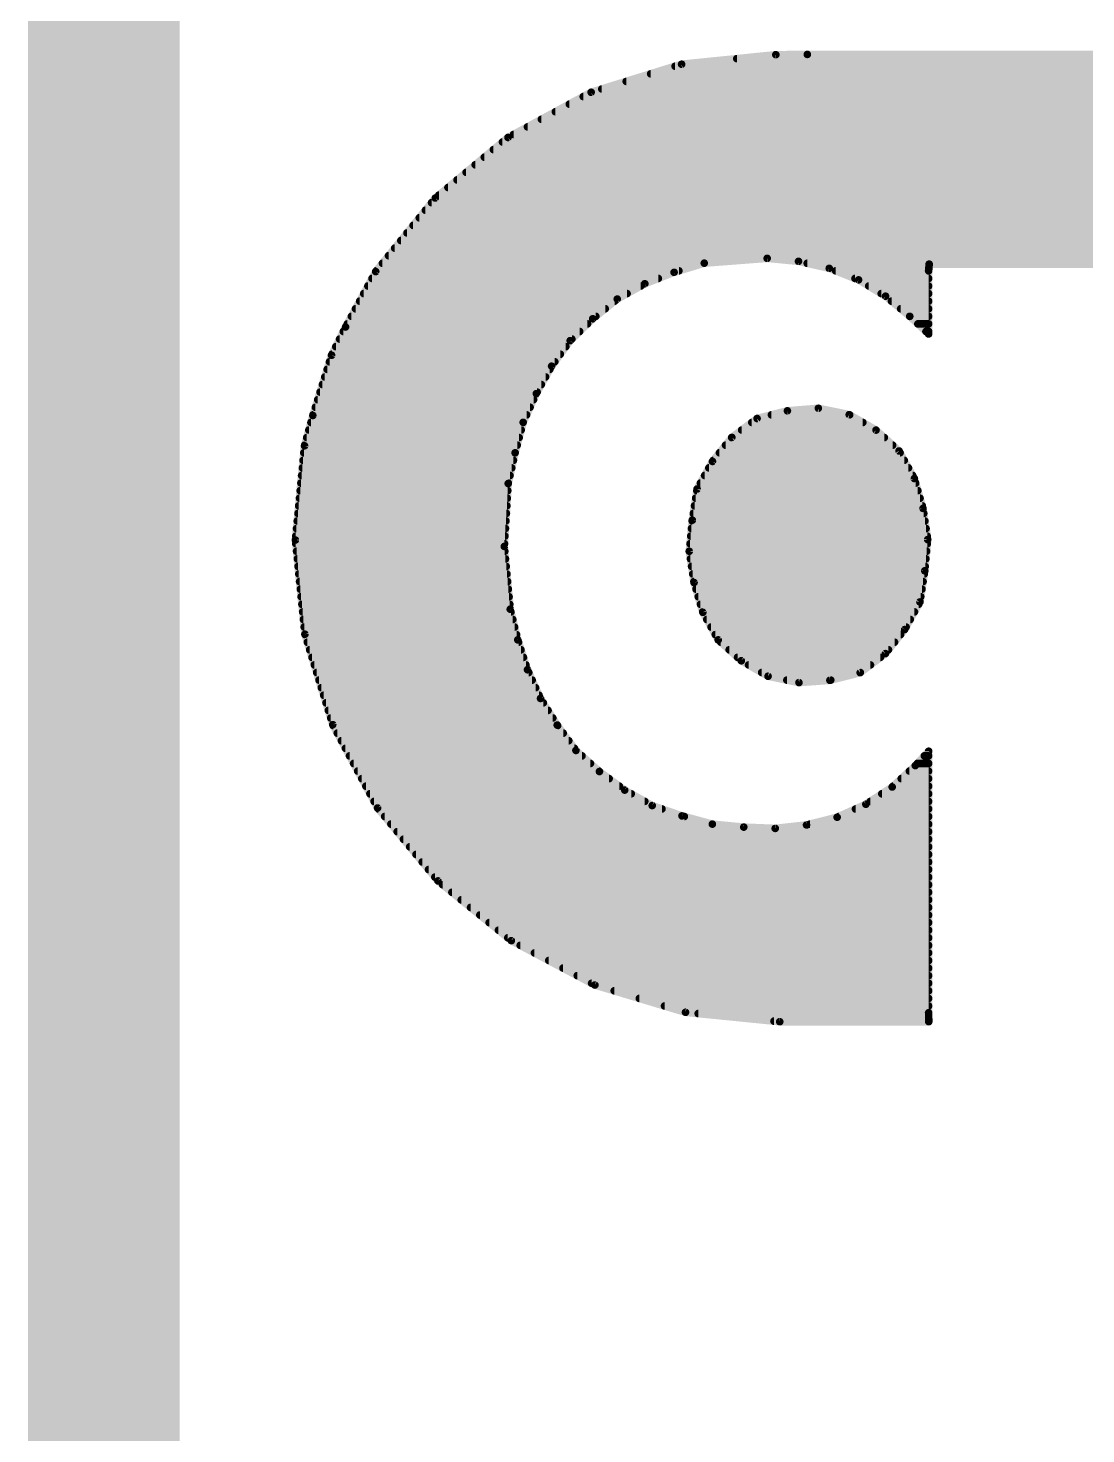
# Model space of a CAD drawing. Extents: x -25.4 to 61.2, y -12 to 25.5.
# Drawn here: x -0.127 to 1.645, y 6.611 to 8.967 of the extents above; entities that cross this region are included whole.
import ezdxf

# ---------------------------------------------------------------- set-up
doc = ezdxf.new("R2010")
doc.units = 0
for name, color, linetype in [('1', 12, 'CONTINUOUS'), ('16', 53, 'CONTINUOUS'), ('20', 53, 'CONTINUOUS'), ('21', 41, 'CONTINUOUS')]:
    doc.layers.add(name, color=color, linetype=linetype)

msp = doc.modelspace()

# ---------------------------------------------------------------- linework, layer by layer
at = {"layer": '1', "const_width": 0.254}
msp.add_lwpolyline([(0, 0), (0, 25.4)], dxfattribs=at)
at = {"layer": '16', "const_width": 0.254}
msp.add_lwpolyline([(0, 0), (0, 25.4)], dxfattribs=at)
at = {"layer": '20', "const_width": 0.2032}
msp.add_lwpolyline([(0, 0), (0, 25.4)], dxfattribs=at)
at = {"layer": '21', "const_width": 0.0127}
for points in [[(1.1784, 8.9225), (1.1256, 8.922)], [(4.51, 8.9225), (1.1784, 8.9225)], [(0.9677, 8.9061), (0.8162, 8.8591)], [(0.9569, 8.9027), (4.6785, 8.9027)], [(1.1256, 8.922), (0.9677, 8.9061)], [(1.0603, 8.9154), (4.5806, 8.9154)], [(0.875, 8.8773), (4.7659, 8.8773)], [(0.9159, 8.89), (4.725, 8.89)], [(0.8162, 8.8591), (0.6769, 8.7833)], [(0.803, 8.8519), (4.8369, 8.8519)], [(0.8341, 8.8646), (4.804, 8.8646)], [(0.7797, 8.8392), (4.8616, 8.8392)], [(0.7329, 8.8138), (4.9084, 8.8138)], [(0.7563, 8.8265), (4.885, 8.8265)], [(0.6769, 8.7833), (0.5551, 8.6818)], [(0.6862, 8.7884), (4.952, 8.7884)], [(0.7096, 8.8011), (4.9318, 8.8011)], [(0.6525, 8.763), (4.9887, 8.763)], [(0.6677, 8.7757), (4.9718, 8.7757)], [(0.622, 8.7376), (5.0195, 8.7376)], [(0.6372, 8.7503), (5.0041, 8.7503)], [(0.5916, 8.7122), (5.0503, 8.7122)], [(0.6068, 8.7249), (5.0349, 8.7249)], [(0.5611, 8.6868), (5.0778, 8.6868)], [(0.5763, 8.6995), (5.0648, 8.6995)], [(0.5551, 8.6818), (0.4553, 8.5586)], [(0.5489, 8.6741), (5.0908, 8.6741)], [(0.5283, 8.6487), (5.1131, 8.6487)], [(0.5386, 8.6614), (5.1026, 8.6614)], [(0.5077, 8.6233), (5.1341, 8.6233)], [(0.518, 8.636), (5.1236, 8.636)], [(0.4871, 8.5979), (5.155, 8.5979)], [(0.4974, 8.6106), (5.1446, 8.6106)], [(0.4666, 8.5725), (1.005, 8.5725)], [(0.4768, 8.5852), (5.1654, 8.5852)], [(0.9551, 8.5574), (1.0057, 8.5727)], [(1.0057, 8.5727), (1.1111, 8.5808)], [(1.1111, 8.5808), (1.1636, 8.5758)], [(1.1636, 8.5758), (1.2151, 8.5641)], [(1.1782, 8.5725), (4.5812, 8.5725)], [(1.3816, 8.5598), (1.3825, 8.5711)], [(1.3825, 8.5711), (1.6876, 8.5711)], [(0.4553, 8.5586), (0.4049, 8.4657)], [(0.4491, 8.5471), (0.9288, 8.5471)], [(0.4563, 8.5598), (0.9632, 8.5598)], [(0.9061, 8.5383), (0.9551, 8.5574)], [(1.2151, 8.5641), (1.2642, 8.5447)], [(1.2259, 8.5598), (1.3816, 8.5598)], [(1.2582, 8.5471), (1.3816, 8.5471)], [(1.3816, 8.454), (1.3816, 8.5598)], [(0.4353, 8.5217), (0.8764, 8.5217)], [(0.4422, 8.5344), (0.8992, 8.5344)], [(0.8599, 8.5125), (0.9061, 8.5383)], [(1.2642, 8.5447), (1.3094, 8.5174)], [(1.2813, 8.5344), (1.3816, 8.5344)], [(1.3022, 8.5217), (1.3816, 8.5217)], [(0.4284, 8.509), (0.8555, 8.509)], [(0.8189, 8.4795), (0.8599, 8.5125)], [(1.3094, 8.5174), (1.35, 8.4836)], [(1.3194, 8.509), (1.3816, 8.509)], [(0.4146, 8.4836), (0.824, 8.4836)], [(0.4215, 8.4963), (0.8398, 8.4963)], [(0.7811, 8.4428), (0.8189, 8.4795)], [(1.3347, 8.4963), (1.3816, 8.4963)], [(1.3499, 8.4836), (1.3816, 8.4836)], [(1.35, 8.4836), (1.3816, 8.454)], [(0.4049, 8.4657), (0.3813, 8.4185)], [(0.4011, 8.4582), (0.797, 8.4582)], [(0.4077, 8.4709), (0.8101, 8.4709)], [(1.3635, 8.4709), (1.3816, 8.4709)], [(1.3771, 8.4582), (1.3816, 8.4582)], [(0.3885, 8.4328), (0.7738, 8.4328)], [(0.3948, 8.4455), (0.7839, 8.4455)], [(0.75, 8.4001), (0.7811, 8.4428)], [(0.3813, 8.4185), (0.35, 8.3175)], [(0.3779, 8.4074), (0.7553, 8.4074)], [(0.3822, 8.4201), (0.7646, 8.4201)], [(0.37, 8.382), (0.7399, 8.382)], [(0.374, 8.3947), (0.747, 8.3947)], [(0.7243, 8.3541), (0.75, 8.4001)], [(0.3661, 8.3693), (0.7328, 8.3693)], [(0.3582, 8.3439), (0.7197, 8.3439)], [(0.3621, 8.3566), (0.7257, 8.3566)], [(0.7024, 8.306), (0.7243, 8.3541)], [(0.35, 8.3175), (0.336, 8.2666)], [(0.3503, 8.3185), (0.7081, 8.3185)], [(0.3543, 8.3312), (0.7139, 8.3312)], [(1.0942, 8.3124), (1.0519, 8.2807)], [(1.145, 8.3253), (1.0942, 8.3124)], [(1.1183, 8.3185), (1.2492, 8.3185)], [(1.1968, 8.3295), (1.145, 8.3253)], [(1.2486, 8.3189), (1.1968, 8.3295)], [(1.2935, 8.293), (1.2486, 8.3189)], [(0.3433, 8.2931), (0.699, 8.2931)], [(0.3468, 8.3058), (0.7023, 8.3058)], [(0.6889, 8.2549), (0.7024, 8.306)], [(1.0684, 8.2931), (1.2933, 8.2931)], [(1.0854, 8.3058), (1.2713, 8.3058)], [(1.332, 8.258), (1.2935, 8.293)], [(0.336, 8.2666), (0.3208, 8.1088)], [(0.3363, 8.2677), (0.6923, 8.2677)], [(0.3398, 8.2804), (0.6956, 8.2804)], [(1.0519, 8.2807), (1.0195, 8.2404)], [(1.0414, 8.2677), (1.3213, 8.2677)], [(1.0516, 8.2804), (1.3074, 8.2804)], [(0.3337, 8.2423), (0.686, 8.2423)], [(0.3349, 8.255), (0.6889, 8.255)], [(0.6773, 8.2034), (0.6889, 8.2549)], [(1.0195, 8.2404), (0.9937, 8.1943)], [(1.021, 8.2423), (1.3407, 8.2423)], [(1.0312, 8.255), (1.3337, 8.255)], [(1.3577, 8.2118), (1.332, 8.258)], [(0.3312, 8.2169), (0.6803, 8.2169)], [(0.3325, 8.2296), (0.6832, 8.2296)], [(1.0063, 8.2169), (1.3549, 8.2169)], [(1.0134, 8.2296), (1.3478, 8.2296)], [(0.33, 8.2042), (0.6774, 8.2042)], [(0.6707, 8.098), (0.6773, 8.2034)], [(0.9937, 8.1943), (0.9857, 8.142)], [(0.9993, 8.2042), (1.3599, 8.2042)], [(1.3721, 8.1617), (1.3577, 8.2118)], [(0.3276, 8.1788), (0.6757, 8.1788)], [(0.3288, 8.1915), (0.6765, 8.1915)], [(0.9913, 8.1788), (1.3672, 8.1788)], [(0.9933, 8.1915), (1.3635, 8.1915)], [(0.3251, 8.1534), (0.6742, 8.1534)], [(0.3263, 8.1661), (0.675, 8.1661)], [(0.9874, 8.1534), (1.3734, 8.1534)], [(0.9894, 8.1661), (1.3709, 8.1661)], [(1.3801, 8.1095), (1.3721, 8.1617)], [(0.3226, 8.128), (0.6726, 8.128)], [(0.3239, 8.1407), (0.6734, 8.1407)], [(0.9857, 8.142), (0.9806, 8.0898)], [(0.9843, 8.128), (1.3773, 8.128)], [(0.9855, 8.1407), (1.3753, 8.1407)], [(0.3208, 8.1088), (0.3367, 7.9509)], [(0.3214, 8.1153), (0.6718, 8.1153)], [(0.3214, 8.1026), (0.671, 8.1026)], [(0.6807, 7.9928), (0.6707, 8.098)], [(0.9819, 8.1026), (1.3794, 8.1026)], [(0.9831, 8.1153), (1.3792, 8.1153)], [(1.3751, 8.0572), (1.3801, 8.1095)], [(0.3227, 8.0899), (0.6715, 8.0899)], [(0.324, 8.0772), (0.6727, 8.0772)], [(0.9806, 8.0899), (1.3782, 8.0899)], [(0.9806, 8.0898), (0.9887, 8.0375)], [(0.9826, 8.0772), (1.377, 8.0772)], [(0.3252, 8.0645), (0.6739, 8.0645)], [(0.3265, 8.0518), (0.6751, 8.0518)], [(0.9845, 8.0645), (1.3758, 8.0645)], [(0.9865, 8.0518), (1.3743, 8.0518)], [(1.3671, 8.005), (1.3751, 8.0572)], [(0.3278, 8.0391), (0.6763, 8.0391)], [(0.9884, 8.0391), (1.3723, 8.0391)], [(0.9887, 8.0375), (1.0033, 7.9876)], [(0.3291, 8.0264), (0.6775, 8.0264)], [(0.3304, 8.0137), (0.6787, 8.0137)], [(0.9919, 8.0264), (1.3704, 8.0264)], [(0.9957, 8.0137), (1.3684, 8.0137)], [(1.3415, 7.9588), (1.3671, 8.005)], [(0.3317, 8.001), (0.6799, 8.001)], [(0.3329, 7.9883), (0.6818, 7.9883)], [(0.6933, 7.9415), (0.6807, 7.9928)], [(0.9994, 8.001), (1.3649, 8.001)], [(1.0031, 7.9883), (1.3578, 7.9883)], [(1.0033, 7.9876), (1.0291, 7.9414)], [(0.3342, 7.9756), (0.6849, 7.9756)], [(0.3355, 7.9629), (0.688, 7.9629)], [(1.01, 7.9756), (1.3508, 7.9756)], [(1.0171, 7.9629), (1.3438, 7.9629)], [(1.3091, 7.9183), (1.3415, 7.9588)], [(0.3367, 7.9509), (0.3833, 7.7993)], [(0.3369, 7.9502), (0.6912, 7.9502)], [(0.3408, 7.9375), (0.6946, 7.9375)], [(0.7096, 7.8914), (0.6933, 7.9415)], [(1.0242, 7.9502), (1.3346, 7.9502)], [(1.0291, 7.9414), (1.0677, 7.9065)], [(1.0334, 7.9375), (1.3245, 7.9375)], [(0.3447, 7.9248), (0.6987, 7.9248)], [(0.3486, 7.9121), (0.7028, 7.9121)], [(1.0475, 7.9248), (1.3143, 7.9248)], [(1.0615, 7.9121), (1.3009, 7.9121)], [(1.267, 7.8865), (1.3091, 7.9183)], [(0.3525, 7.8994), (0.707, 7.8994)], [(0.3564, 7.8867), (0.7117, 7.8867)], [(0.7314, 7.8432), (0.7096, 7.8914)], [(1.0677, 7.9065), (1.1126, 7.8805)], [(1.08, 7.8994), (1.2841, 7.8994)], [(1.1019, 7.8867), (1.2672, 7.8867)], [(1.2161, 7.8736), (1.267, 7.8865)], [(0.3603, 7.874), (0.7174, 7.874)], [(1.1126, 7.8805), (1.1644, 7.8698)], [(1.1441, 7.874), (1.2176, 7.874)], [(1.1644, 7.8698), (1.2161, 7.8736)], [(0.3642, 7.8613), (0.7232, 7.8613)], [(0.3681, 7.8486), (0.7289, 7.8486)], [(0.7594, 7.7986), (0.7314, 7.8432)], [(0.372, 7.8359), (0.736, 7.8359)], [(0.376, 7.8232), (0.744, 7.8232)], [(0.3799, 7.8105), (0.752, 7.8105)], [(0.3833, 7.7993), (0.4585, 7.6597)], [(0.3841, 7.7978), (0.76, 7.7978)], [(0.7907, 7.7561), (0.7594, 7.7986)], [(0.3909, 7.7851), (0.7694, 7.7851)], [(0.3978, 7.7724), (0.7787, 7.7724)], [(0.4046, 7.7597), (0.7881, 7.7597)], [(0.4114, 7.747), (0.8009, 7.747)], [(0.8301, 7.7208), (0.7907, 7.7561)], [(1.3816, 7.7548), (1.3593, 7.7307)], [(1.3744, 7.747), (1.3816, 7.747)], [(1.3816, 7.3165), (1.3816, 7.7548)], [(0.4183, 7.7343), (0.815, 7.7343)], [(0.4251, 7.7216), (0.8292, 7.7216)], [(0.8724, 7.6896), (0.8301, 7.7208)], [(1.3593, 7.7307), (1.3206, 7.6949)], [(1.3494, 7.7216), (1.3816, 7.7216)], [(1.3626, 7.7343), (1.3816, 7.7343)], [(0.432, 7.7089), (0.8463, 7.7089)], [(1.3357, 7.7089), (1.3816, 7.7089)], [(0.4388, 7.6962), (0.8635, 7.6962)], [(0.4456, 7.6835), (0.8834, 7.6835)], [(0.9185, 7.6637), (0.8724, 7.6896)], [(1.3206, 7.6949), (1.2764, 7.6659)], [(1.3032, 7.6835), (1.3816, 7.6835)], [(1.322, 7.6962), (1.3816, 7.6962)], [(0.4525, 7.6708), (0.906, 7.6708)], [(0.4585, 7.6597), (0.5596, 7.5375)], [(0.4597, 7.6581), (0.9348, 7.6581)], [(0.9684, 7.6465), (0.9185, 7.6637)], [(1.2764, 7.6659), (1.2283, 7.6442)], [(1.2591, 7.6581), (1.3816, 7.6581)], [(1.2839, 7.6708), (1.3816, 7.6708)], [(0.4703, 7.6454), (0.9723, 7.6454)], [(0.4808, 7.6327), (1.019, 7.6327)], [(1.0192, 7.6326), (0.9684, 7.6465)], [(1.0719, 7.6276), (1.0192, 7.6326)], [(1.1246, 7.6255), (1.0719, 7.6276)], [(1.1771, 7.6313), (1.1246, 7.6255)], [(1.2283, 7.6442), (1.1771, 7.6313)], [(1.1827, 7.6327), (1.3816, 7.6327)], [(1.231, 7.6454), (1.3816, 7.6454)], [(0.4913, 7.62), (1.3816, 7.62)], [(0.5018, 7.6073), (1.3816, 7.6073)], [(0.5123, 7.5946), (1.3816, 7.5946)], [(0.5228, 7.5819), (1.3816, 7.5819)], [(0.5333, 7.5692), (1.3816, 7.5692)], [(0.5438, 7.5565), (1.3816, 7.5565)], [(0.5544, 7.5438), (1.3816, 7.5438)], [(0.5596, 7.5375), (0.6825, 7.4374)], [(0.5674, 7.5311), (1.3816, 7.5311)], [(0.583, 7.5184), (1.3816, 7.5184)], [(0.5986, 7.5057), (1.3816, 7.5057)], [(0.6142, 7.493), (1.3816, 7.493)], [(0.6298, 7.4803), (1.3816, 7.4803)], [(0.6454, 7.4676), (1.3816, 7.4676)], [(0.661, 7.4549), (1.3816, 7.4549)], [(0.6766, 7.4422), (1.3816, 7.4422)], [(0.6825, 7.4374), (0.8225, 7.363)], [(0.6974, 7.4295), (1.3816, 7.4295)], [(0.7213, 7.4168), (1.3816, 7.4168)], [(0.7452, 7.4041), (1.3816, 7.4041)], [(0.7691, 7.3914), (1.3816, 7.3914)], [(0.793, 7.3787), (1.3816, 7.3787)], [(0.817, 7.366), (1.3816, 7.366)], [(0.8225, 7.363), (0.9743, 7.3173)], [(0.8549, 7.3533), (1.3816, 7.3533)], [(0.897, 7.3406), (1.3816, 7.3406)], [(0.9392, 7.3279), (1.3816, 7.3279)], [(0.9743, 7.3173), (1.1321, 7.3015)], [(0.9956, 7.3152), (1.3816, 7.3152)], [(1.1225, 7.3025), (1.3818, 7.3025)], [(1.1321, 7.3015), (1.3818, 7.3015)], [(1.3818, 7.3015), (1.3816, 7.3165)]]:
    msp.add_lwpolyline(points, dxfattribs=at)
at = {"layer": '21', "const_width": 0.0064}
for points in [[(1.1256, 8.9252, 1), (1.1256, 8.9188)], [(1.1784, 8.9257, 1), (1.1784, 8.9193)], [(1.1785, 8.9194, 1), (1.1784, 8.9257)], [(0.9569, 8.9059, 1), (0.9569, 8.8995)], [(0.9674, 8.9092, 1), (0.9681, 8.9029)], [(0.9687, 8.903, 1), (0.9668, 8.9091)], [(1.0603, 8.9186, 1), (1.0603, 8.9122)], [(1.1259, 8.9188, 1), (1.1253, 8.9251)], [(0.875, 8.8805, 1), (0.875, 8.8741)], [(0.9159, 8.8932, 1), (0.9159, 8.8868)], [(0.803, 8.8551, 1), (0.803, 8.8487)], [(0.8153, 8.8621, 1), (0.8172, 8.856)], [(0.8177, 8.8563, 1), (0.8147, 8.8619)], [(0.8341, 8.8678, 1), (0.8341, 8.8614)], [(0.7797, 8.8424, 1), (0.7797, 8.836)], [(0.7329, 8.817, 1), (0.7329, 8.8106)], [(0.7563, 8.8297, 1), (0.7563, 8.8233)], [(0.6754, 8.7861, 1), (0.6784, 8.7805)], [(0.6789, 8.7809, 1), (0.6748, 8.7858)], [(0.6862, 8.7916, 1), (0.6862, 8.7852)], [(0.7096, 8.8043, 1), (0.7096, 8.7979)], [(0.6525, 8.7662, 1), (0.6525, 8.7598)], [(0.6677, 8.7789, 1), (0.6677, 8.7725)], [(0.622, 8.7408, 1), (0.622, 8.7344)], [(0.6372, 8.7535, 1), (0.6372, 8.7471)], [(0.5916, 8.7154, 1), (0.5916, 8.709)], [(0.6068, 8.7281, 1), (0.6068, 8.7217)], [(0.5611, 8.69, 1), (0.5611, 8.6836)], [(0.5763, 8.7027, 1), (0.5763, 8.6963)], [(0.5489, 8.6773, 1), (0.5489, 8.6709)], [(0.5531, 8.6842, 1), (0.5571, 8.6794)], [(0.5576, 8.6798, 1), (0.5526, 8.6838)], [(0.5283, 8.6519, 1), (0.5283, 8.6455)], [(0.5386, 8.6646, 1), (0.5386, 8.6582)], [(0.5077, 8.6265, 1), (0.5077, 8.6201)], [(0.518, 8.6392, 1), (0.518, 8.6328)], [(0.4871, 8.6011, 1), (0.4871, 8.5947)], [(0.4974, 8.6138, 1), (0.4974, 8.6074)], [(0.4666, 8.5757, 1), (0.4666, 8.5693)], [(0.4768, 8.5884, 1), (0.4768, 8.582)], [(1.0055, 8.5759, 1), (1.006, 8.5695)], [(1.0067, 8.5697, 1), (1.0048, 8.5757)], [(1.005, 8.5693, 1), (1.005, 8.5757)], [(1.1114, 8.5839, 1), (1.1108, 8.5776)], [(1.1113, 8.5776, 1), (1.1108, 8.584)], [(1.1644, 8.5789, 1), (1.1629, 8.5727)], [(1.1633, 8.5727, 1), (1.1639, 8.579)], [(1.1782, 8.5757, 1), (1.1782, 8.5693)], [(1.3825, 8.5743, 1), (1.3825, 8.5679)], [(1.3857, 8.5708, 1), (1.3794, 8.5713)], [(0.4491, 8.5503, 1), (0.4491, 8.5439)], [(0.4528, 8.5606, 1), (0.4578, 8.5566)], [(0.4581, 8.5571, 1), (0.4525, 8.5601)], [(0.4563, 8.563, 1), (0.4563, 8.5566)], [(0.9288, 8.5439, 1), (0.9288, 8.5503)], [(0.9542, 8.5604, 1), (0.9561, 8.5543)], [(0.9563, 8.5544, 1), (0.954, 8.5603)], [(0.9632, 8.5566, 1), (0.9632, 8.563)], [(1.2163, 8.567, 1), (1.214, 8.5611)], [(1.2144, 8.561, 1), (1.2158, 8.5672)], [(1.2259, 8.563, 1), (1.2259, 8.5566)], [(1.2582, 8.5503, 1), (1.2582, 8.5439)], [(1.3848, 8.5598, 1), (1.3784, 8.5598)], [(1.3784, 8.5601, 1), (1.3848, 8.5595)], [(1.3816, 8.5566, 1), (1.3816, 8.563)], [(1.3816, 8.5439, 1), (1.3816, 8.5503)], [(0.4353, 8.5249, 1), (0.4353, 8.5185)], [(0.4422, 8.5376, 1), (0.4422, 8.5312)], [(0.8764, 8.5185, 1), (0.8764, 8.5249)], [(0.8992, 8.5312, 1), (0.8992, 8.5376)], [(0.905, 8.5412, 1), (0.9073, 8.5353)], [(0.9077, 8.5355, 1), (0.9046, 8.541)], [(1.2659, 8.5474, 1), (1.2626, 8.542)], [(1.2631, 8.5418, 1), (1.2654, 8.5477)], [(1.2813, 8.5376, 1), (1.2813, 8.5312)], [(1.3022, 8.5249, 1), (1.3022, 8.5185)], [(1.3816, 8.5312, 1), (1.3816, 8.5376)], [(1.3816, 8.5185, 1), (1.3816, 8.5249)], [(0.4284, 8.5122, 1), (0.4284, 8.5058)], [(0.8555, 8.5058, 1), (0.8555, 8.5122)], [(0.8584, 8.5153, 1), (0.8615, 8.5098)], [(0.8619, 8.5101, 1), (0.8579, 8.515)], [(1.3114, 8.5198, 1), (1.3074, 8.5149)], [(1.3078, 8.5146, 1), (1.311, 8.5201)], [(1.3194, 8.5122, 1), (1.3194, 8.5058)], [(1.3816, 8.5058, 1), (1.3816, 8.5122)], [(0.4146, 8.4868, 1), (0.4146, 8.4804)], [(0.4215, 8.4995, 1), (0.4215, 8.4931)], [(0.8169, 8.482, 1), (0.8209, 8.477)], [(0.8211, 8.4772, 1), (0.8167, 8.4818)], [(0.824, 8.4804, 1), (0.824, 8.4868)], [(0.8398, 8.4931, 1), (0.8398, 8.4995)], [(1.3347, 8.4995, 1), (1.3347, 8.4931)], [(1.3499, 8.4868, 1), (1.3499, 8.4804)], [(1.3521, 8.4859, 1), (1.3478, 8.4812)], [(1.3479, 8.4811, 1), (1.352, 8.486)], [(1.3816, 8.4931, 1), (1.3816, 8.4995)], [(1.3816, 8.4804, 1), (1.3816, 8.4868)], [(0.4011, 8.4614, 1), (0.4011, 8.455)], [(0.4021, 8.4672, 1), (0.4076, 8.4641)], [(0.4077, 8.4642, 1), (0.402, 8.4671)], [(0.4077, 8.4741, 1), (0.4077, 8.4677)], [(0.797, 8.455, 1), (0.797, 8.4614)], [(0.8101, 8.4677, 1), (0.8101, 8.4741)], [(1.3635, 8.4741, 1), (1.3635, 8.4677)], [(1.3771, 8.4614, 1), (1.3771, 8.455)], [(1.3794, 8.4517, 1), (1.3838, 8.4563)], [(1.3816, 8.4677, 1), (1.3816, 8.4741)], [(1.3816, 8.455, 1), (1.3816, 8.4614)], [(0.3885, 8.436, 1), (0.3885, 8.4296)], [(0.3948, 8.4487, 1), (0.3948, 8.4423)], [(0.7738, 8.4296, 1), (0.7738, 8.436)], [(0.7789, 8.4451, 1), (0.7833, 8.4405)], [(0.7837, 8.4409, 1), (0.7786, 8.4447)], [(0.7839, 8.4423, 1), (0.7839, 8.4487)], [(1.3784, 8.454, 1), (1.3848, 8.454)], [(0.3779, 8.4106, 1), (0.3779, 8.4042)], [(0.3785, 8.4199, 1), (0.3842, 8.417)], [(0.3844, 8.4175, 1), (0.3783, 8.4194)], [(0.3822, 8.4233, 1), (0.3822, 8.4169)], [(0.7553, 8.4042, 1), (0.7553, 8.4106)], [(0.7646, 8.4169, 1), (0.7646, 8.4233)], [(0.37, 8.3852, 1), (0.37, 8.3788)], [(0.374, 8.3979, 1), (0.374, 8.3915)], [(0.7399, 8.3788, 1), (0.7399, 8.3852)], [(0.7474, 8.4019, 1), (0.7525, 8.3982)], [(0.747, 8.3915, 1), (0.747, 8.3979)], [(0.7527, 8.3985, 1), (0.7472, 8.4016)], [(0.3621, 8.3598, 1), (0.3621, 8.3534)], [(0.3661, 8.3725, 1), (0.3661, 8.3661)], [(0.7257, 8.3534, 1), (0.7257, 8.3598)], [(0.7328, 8.3661, 1), (0.7328, 8.3725)], [(0.3582, 8.3471, 1), (0.3582, 8.3407)], [(0.7197, 8.3407, 1), (0.7197, 8.3471)], [(0.7216, 8.3556, 1), (0.7271, 8.3526)], [(0.7272, 8.3528, 1), (0.7215, 8.3554)], [(0.353, 8.3166, 1), (0.3469, 8.3183)], [(0.347, 8.3184, 1), (0.353, 8.3165)], [(0.3503, 8.3217, 1), (0.3503, 8.3153)], [(0.3543, 8.3344, 1), (0.3543, 8.328)], [(0.7081, 8.3153, 1), (0.7081, 8.3217)], [(0.7139, 8.328, 1), (0.7139, 8.3344)], [(1.0935, 8.3155, 1), (1.095, 8.3093)], [(1.0961, 8.3099, 1), (1.0923, 8.315)], [(1.1183, 8.3217, 1), (1.1183, 8.3153)], [(1.1448, 8.3284, 1), (1.1453, 8.3221)], [(1.1458, 8.3222, 1), (1.1442, 8.3283)], [(1.1974, 8.3326, 1), (1.1962, 8.3264)], [(1.1971, 8.3264, 1), (1.1965, 8.3327)], [(1.2502, 8.3216, 1), (1.247, 8.3161)], [(1.2479, 8.3158, 1), (1.2492, 8.322)], [(1.2492, 8.3153, 1), (1.2492, 8.3217)], [(0.3433, 8.2963, 1), (0.3433, 8.2899)], [(0.3468, 8.309, 1), (0.3468, 8.3026)], [(0.699, 8.2899, 1), (0.699, 8.2963)], [(0.6995, 8.3073, 1), (0.7052, 8.3047)], [(0.7054, 8.3052, 1), (0.6993, 8.3068)], [(0.7023, 8.3026, 1), (0.7023, 8.309)], [(1.0684, 8.2963, 1), (1.0684, 8.2899)], [(1.0854, 8.309, 1), (1.0854, 8.3026)], [(1.2713, 8.3026, 1), (1.2713, 8.309)], [(1.2956, 8.2953, 1), (1.2914, 8.2906)], [(1.2919, 8.2902, 1), (1.2951, 8.2957)], [(1.2933, 8.2899, 1), (1.2933, 8.2963)], [(0.3392, 8.2663, 1), (0.3329, 8.2669)], [(0.333, 8.2674, 1), (0.3391, 8.2658)], [(0.3363, 8.2709, 1), (0.3363, 8.2645)], [(0.3398, 8.2836, 1), (0.3398, 8.2772)], [(0.6923, 8.2645, 1), (0.6923, 8.2709)], [(0.6956, 8.2772, 1), (0.6956, 8.2836)], [(1.0414, 8.2709, 1), (1.0414, 8.2645)], [(1.0516, 8.2836, 1), (1.0516, 8.2772)], [(1.05, 8.2833, 1), (1.0538, 8.2782)], [(1.0544, 8.2787, 1), (1.0494, 8.2827)], [(1.3074, 8.2772, 1), (1.3074, 8.2836)], [(1.3213, 8.2645, 1), (1.3213, 8.2709)], [(0.3337, 8.2455, 1), (0.3337, 8.2391)], [(0.3349, 8.2582, 1), (0.3349, 8.2518)], [(0.6858, 8.2557, 1), (0.692, 8.2541)], [(0.692, 8.2542, 1), (0.6858, 8.2556)], [(0.686, 8.2391, 1), (0.686, 8.2455)], [(0.6889, 8.2518, 1), (0.6889, 8.2582)], [(1.017, 8.2424, 1), (1.0219, 8.2384)], [(1.0222, 8.2389, 1), (1.0167, 8.242)], [(1.021, 8.2455, 1), (1.021, 8.2391)], [(1.0312, 8.2582, 1), (1.0312, 8.2518)], [(1.3348, 8.2595, 1), (1.3292, 8.2564)], [(1.3299, 8.2556, 1), (1.3341, 8.2603)], [(1.3337, 8.2518, 1), (1.3337, 8.2582)], [(1.3407, 8.2391, 1), (1.3407, 8.2455)], [(0.3312, 8.2201, 1), (0.3312, 8.2137)], [(0.3325, 8.2328, 1), (0.3325, 8.2264)], [(0.6803, 8.2137, 1), (0.6803, 8.2201)], [(0.6832, 8.2264, 1), (0.6832, 8.2328)], [(1.0063, 8.2201, 1), (1.0063, 8.2137)], [(1.0134, 8.2328, 1), (1.0134, 8.2264)], [(1.3478, 8.2264, 1), (1.3478, 8.2328)], [(1.3549, 8.2137, 1), (1.3549, 8.2201)], [(0.33, 8.2074, 1), (0.33, 8.201)], [(0.6804, 8.2032, 1), (0.6741, 8.2036)], [(0.6742, 8.2041, 1), (0.6804, 8.2027)], [(0.6774, 8.201, 1), (0.6774, 8.2074)], [(0.9909, 8.1958, 1), (0.9965, 8.1927)], [(0.9968, 8.1938, 1), (0.9906, 8.1947)], [(0.9993, 8.2074, 1), (0.9993, 8.201)], [(1.3608, 8.2127, 1), (1.3547, 8.2109)], [(1.3549, 8.2103, 1), (1.3605, 8.2133)], [(1.3599, 8.201, 1), (1.3599, 8.2074)], [(0.3276, 8.182, 1), (0.3276, 8.1756)], [(0.3288, 8.1947, 1), (0.3288, 8.1883)], [(0.6757, 8.1756, 1), (0.6757, 8.182)], [(0.6765, 8.1883, 1), (0.6765, 8.1947)], [(0.9913, 8.182, 1), (0.9913, 8.1756)], [(0.9933, 8.1947, 1), (0.9933, 8.1883)], [(1.3635, 8.1883, 1), (1.3635, 8.1947)], [(1.3672, 8.1756, 1), (1.3672, 8.182)], [(0.3251, 8.1566, 1), (0.3251, 8.1502)], [(0.3263, 8.1693, 1), (0.3263, 8.1629)], [(0.6742, 8.1502, 1), (0.6742, 8.1566)], [(0.675, 8.1629, 1), (0.675, 8.1693)], [(0.9874, 8.1566, 1), (0.9874, 8.1502)], [(0.9894, 8.1693, 1), (0.9894, 8.1629)], [(1.3753, 8.1622, 1), (1.369, 8.1613)], [(1.3691, 8.1609, 1), (1.3752, 8.1626)], [(1.3709, 8.1629, 1), (1.3709, 8.1693)], [(1.3734, 8.1502, 1), (1.3734, 8.1566)], [(0.3226, 8.1312, 1), (0.3226, 8.1248)], [(0.3239, 8.1439, 1), (0.3239, 8.1375)], [(0.6726, 8.1248, 1), (0.6726, 8.1312)], [(0.6734, 8.1375, 1), (0.6734, 8.1439)], [(0.9843, 8.1312, 1), (0.9843, 8.1248)], [(0.9855, 8.1439, 1), (0.9855, 8.1375)], [(0.9888, 8.1417, 1), (0.9825, 8.1423)], [(0.9825, 8.1425, 1), (0.9888, 8.1415)], [(1.3753, 8.1375, 1), (1.3753, 8.1439)], [(1.3773, 8.1248, 1), (1.3773, 8.1312)], [(0.3239, 8.1091, 1), (0.3176, 8.1084)], [(0.3176, 8.1091, 1), (0.3239, 8.1085)], [(0.3214, 8.1185, 1), (0.3214, 8.1121)], [(0.3214, 8.1058, 1), (0.3214, 8.0994)], [(0.6739, 8.0983, 1), (0.6676, 8.0977)], [(0.671, 8.0994, 1), (0.671, 8.1058)], [(0.6718, 8.1121, 1), (0.6718, 8.1185)], [(0.9819, 8.1058, 1), (0.9819, 8.0994)], [(0.9831, 8.1185, 1), (0.9831, 8.1121)], [(1.3832, 8.1092, 1), (1.3769, 8.1098)], [(1.3769, 8.109, 1), (1.3832, 8.11)], [(1.3792, 8.1121, 1), (1.3792, 8.1185)], [(1.3794, 8.0994, 1), (1.3794, 8.1058)], [(0.3227, 8.0931, 1), (0.3227, 8.0867)], [(0.324, 8.0804, 1), (0.324, 8.074)], [(0.6676, 8.0982, 1), (0.6739, 8.0978)], [(0.6715, 8.0867, 1), (0.6715, 8.0931)], [(0.6727, 8.074, 1), (0.6727, 8.0804)], [(0.9806, 8.0931, 1), (0.9806, 8.0867)], [(0.9838, 8.0903, 1), (0.9775, 8.0893)], [(0.9775, 8.0901, 1), (0.9838, 8.0895)], [(0.9826, 8.0804, 1), (0.9826, 8.074)], [(1.377, 8.074, 1), (1.377, 8.0804)], [(1.3782, 8.0867, 1), (1.3782, 8.0931)], [(0.3252, 8.0677, 1), (0.3252, 8.0613)], [(0.3265, 8.055, 1), (0.3265, 8.0486)], [(0.6739, 8.0613, 1), (0.6739, 8.0677)], [(0.6751, 8.0486, 1), (0.6751, 8.055)], [(0.9845, 8.0677, 1), (0.9845, 8.0613)], [(0.9865, 8.055, 1), (0.9865, 8.0486)], [(1.3719, 8.0575, 1), (1.3783, 8.0569)], [(1.3782, 8.0567, 1), (1.372, 8.0577)], [(1.3743, 8.0486, 1), (1.3743, 8.055)], [(1.3758, 8.0613, 1), (1.3758, 8.0677)], [(0.3278, 8.0423, 1), (0.3278, 8.0359)], [(0.6763, 8.0359, 1), (0.6763, 8.0423)], [(0.9884, 8.0423, 1), (0.9884, 8.0359)], [(0.9917, 8.0384, 1), (0.9856, 8.0366)], [(0.9855, 8.037, 1), (0.9918, 8.038)], [(1.3723, 8.0359, 1), (1.3723, 8.0423)], [(0.3291, 8.0296, 1), (0.3291, 8.0232)], [(0.3304, 8.0169, 1), (0.3304, 8.0105)], [(0.6775, 8.0232, 1), (0.6775, 8.0296)], [(0.6787, 8.0105, 1), (0.6787, 8.0169)], [(0.9919, 8.0296, 1), (0.9919, 8.0232)], [(0.9957, 8.0169, 1), (0.9957, 8.0105)], [(1.3699, 8.0034, 1), (1.3643, 8.0065)], [(1.3684, 8.0105, 1), (1.3684, 8.0169)], [(1.3704, 8.0232, 1), (1.3704, 8.0296)], [(0.3317, 8.0042, 1), (0.3317, 7.9978)], [(0.3329, 7.9915, 1), (0.3329, 7.9851)], [(0.6837, 7.9936, 1), (0.6776, 7.9921)], [(0.6775, 7.9925, 1), (0.6838, 7.9931)], [(0.6799, 7.9978, 1), (0.6799, 8.0042)], [(0.6818, 7.9851, 1), (0.6818, 7.9915)], [(0.9994, 8.0042, 1), (0.9994, 7.9978)], [(1.0031, 7.9915, 1), (1.0031, 7.9851)], [(1.0061, 7.9891, 1), (1.0006, 7.986)], [(1.0003, 7.9867, 1), (1.0064, 7.9884)], [(1.3578, 7.9851, 1), (1.3578, 7.9915)], [(1.3639, 8.0055, 1), (1.3702, 8.0045)], [(1.3649, 7.9978, 1), (1.3649, 8.0042)], [(0.3342, 7.9788, 1), (0.3342, 7.9724)], [(0.3355, 7.9661, 1), (0.3355, 7.9597)], [(0.6849, 7.9724, 1), (0.6849, 7.9788)], [(0.688, 7.9597, 1), (0.688, 7.9661)], [(1.01, 7.9788, 1), (1.01, 7.9724)], [(1.0171, 7.9661, 1), (1.0171, 7.9597)], [(1.3387, 7.9603, 1), (1.3442, 7.9572)], [(1.3439, 7.9568, 1), (1.339, 7.9607)], [(1.3438, 7.9597, 1), (1.3438, 7.9661)], [(1.3508, 7.9724, 1), (1.3508, 7.9788)], [(0.3335, 7.9506, 1), (0.3399, 7.9512)], [(0.3397, 7.9518, 1), (0.3337, 7.95)], [(0.3369, 7.9534, 1), (0.3369, 7.947)], [(0.3408, 7.9407, 1), (0.3408, 7.9343)], [(0.6963, 7.9425, 1), (0.6903, 7.9405)], [(0.6902, 7.9407, 1), (0.6964, 7.9422)], [(0.6912, 7.947, 1), (0.6912, 7.9534)], [(0.6946, 7.9343, 1), (0.6946, 7.9407)], [(1.0242, 7.9534, 1), (1.0242, 7.947)], [(1.0312, 7.9438, 1), (1.027, 7.939)], [(1.0263, 7.9398, 1), (1.0319, 7.9429)], [(1.0334, 7.9407, 1), (1.0334, 7.9343)], [(1.3245, 7.9343, 1), (1.3245, 7.9407)], [(1.3346, 7.947, 1), (1.3346, 7.9534)], [(0.3447, 7.928, 1), (0.3447, 7.9216)], [(0.3486, 7.9153, 1), (0.3486, 7.9089)], [(0.6987, 7.9216, 1), (0.6987, 7.928)], [(0.7028, 7.9089, 1), (0.7028, 7.9153)], [(1.0475, 7.928, 1), (1.0475, 7.9216)], [(1.0615, 7.9153, 1), (1.0615, 7.9089)], [(1.3009, 7.9089, 1), (1.3009, 7.9153)], [(1.3067, 7.9203, 1), (1.3116, 7.9163)], [(1.3111, 7.9158, 1), (1.3072, 7.9209)], [(1.3143, 7.9216, 1), (1.3143, 7.928)], [(0.3525, 7.9026, 1), (0.3525, 7.8962)], [(0.3564, 7.8899, 1), (0.3564, 7.8835)], [(0.7125, 7.8927, 1), (0.7067, 7.8901)], [(0.7065, 7.8904, 1), (0.7126, 7.8924)], [(0.707, 7.8962, 1), (0.707, 7.9026)], [(0.7117, 7.8835, 1), (0.7117, 7.8899)], [(1.0693, 7.9092, 1), (1.0661, 7.9038)], [(1.0656, 7.9041, 1), (1.0699, 7.9089)], [(1.08, 7.9026, 1), (1.08, 7.8962)], [(1.1019, 7.8899, 1), (1.1019, 7.8835)], [(1.265, 7.889, 1), (1.2689, 7.8839)], [(1.2677, 7.8834, 1), (1.2662, 7.8896)], [(1.2672, 7.8835, 1), (1.2672, 7.8899)], [(1.2841, 7.8962, 1), (1.2841, 7.9026)], [(0.3603, 7.8772, 1), (0.3603, 7.8708)], [(0.7174, 7.8708, 1), (0.7174, 7.8772)], [(1.1132, 7.8836, 1), (1.112, 7.8774)], [(1.111, 7.8777, 1), (1.1142, 7.8832)], [(1.1441, 7.8772, 1), (1.1441, 7.8708)], [(1.1641, 7.873, 1), (1.1646, 7.8667)], [(1.1637, 7.8667, 1), (1.165, 7.8729)], [(1.2154, 7.8767, 1), (1.2169, 7.8706)], [(1.2164, 7.8705, 1), (1.2159, 7.8768)], [(1.2176, 7.8708, 1), (1.2176, 7.8772)], [(0.3642, 7.8645, 1), (0.3642, 7.8581)], [(0.3681, 7.8518, 1), (0.3681, 7.8454)], [(0.7232, 7.8581, 1), (0.7232, 7.8645)], [(0.7341, 7.8449, 1), (0.7287, 7.8415)], [(0.7285, 7.8419, 1), (0.7343, 7.8445)], [(0.7289, 7.8454, 1), (0.7289, 7.8518)], [(0.372, 7.8391, 1), (0.372, 7.8327)], [(0.376, 7.8264, 1), (0.376, 7.82)], [(0.736, 7.8327, 1), (0.736, 7.8391)], [(0.744, 7.82, 1), (0.744, 7.8264)], [(0.3799, 7.8137, 1), (0.3799, 7.8073)], [(0.3861, 7.8008, 1), (0.3805, 7.7978)], [(0.3803, 7.7984, 1), (0.3863, 7.8002)], [(0.3841, 7.801, 1), (0.3841, 7.7946)], [(0.752, 7.8073, 1), (0.752, 7.8137)], [(0.762, 7.8005, 1), (0.7568, 7.7968)], [(0.7567, 7.7969, 1), (0.7621, 7.8003)], [(0.76, 7.7946, 1), (0.76, 7.801)], [(0.3909, 7.7883, 1), (0.3909, 7.7819)], [(0.3978, 7.7756, 1), (0.3978, 7.7692)], [(0.7694, 7.7819, 1), (0.7694, 7.7883)], [(0.7787, 7.7692, 1), (0.7787, 7.7756)], [(0.4046, 7.7629, 1), (0.4046, 7.7565)], [(0.4114, 7.7502, 1), (0.4114, 7.7438)], [(0.7929, 7.7585, 1), (0.7886, 7.7537)], [(0.7881, 7.7565, 1), (0.7881, 7.7629)], [(0.7882, 7.7542, 1), (0.7933, 7.758)], [(0.8009, 7.7438, 1), (0.8009, 7.7502)], [(1.3744, 7.7502, 1), (1.3744, 7.7438)], [(1.3848, 7.7548, 1), (1.3784, 7.7548)], [(1.3839, 7.7526, 1), (1.3793, 7.7569)], [(1.3816, 7.7438, 1), (1.3816, 7.7502)], [(0.4183, 7.7375, 1), (0.4183, 7.7311)], [(0.4251, 7.7248, 1), (0.4251, 7.7184)], [(0.815, 7.7311, 1), (0.815, 7.7375)], [(0.832, 7.7233, 1), (0.8282, 7.7182)], [(0.8292, 7.7184, 1), (0.8292, 7.7248)], [(1.3494, 7.7248, 1), (1.3494, 7.7184)], [(1.3569, 7.7329, 1), (1.3616, 7.7286)], [(1.3614, 7.7284, 1), (1.3571, 7.7331)], [(1.3626, 7.7375, 1), (1.3626, 7.7311)], [(1.3816, 7.7311, 1), (1.3816, 7.7375)], [(1.3816, 7.7184, 1), (1.3816, 7.7248)], [(0.432, 7.7121, 1), (0.432, 7.7057)], [(0.828, 7.7184, 1), (0.8322, 7.7232)], [(0.8463, 7.7057, 1), (0.8463, 7.7121)], [(1.3357, 7.7121, 1), (1.3357, 7.7057)], [(1.3816, 7.7057, 1), (1.3816, 7.7121)], [(0.4388, 7.6994, 1), (0.4388, 7.693)], [(0.4456, 7.6867, 1), (0.4456, 7.6803)], [(0.8635, 7.693, 1), (0.8635, 7.6994)], [(0.874, 7.6924, 1), (0.8709, 7.6869)], [(0.8706, 7.6871, 1), (0.8743, 7.6922)], [(0.8834, 7.6803, 1), (0.8834, 7.6867)], [(1.3032, 7.6867, 1), (1.3032, 7.6803)], [(1.3184, 7.6972, 1), (1.3227, 7.6925)], [(1.322, 7.6994, 1), (1.322, 7.693)], [(1.3223, 7.6922, 1), (1.3188, 7.6975)], [(1.3816, 7.693, 1), (1.3816, 7.6994)], [(1.3816, 7.6803, 1), (1.3816, 7.6867)], [(0.4525, 7.674, 1), (0.4525, 7.6676)], [(0.4609, 7.6617, 1), (0.456, 7.6576)], [(0.4557, 7.6582, 1), (0.4612, 7.6612)], [(0.4597, 7.6613, 1), (0.4597, 7.6549)], [(0.906, 7.6676, 1), (0.906, 7.674)], [(0.9196, 7.6667, 1), (0.9175, 7.6607)], [(0.917, 7.661, 1), (0.9201, 7.6665)], [(0.9348, 7.6549, 1), (0.9348, 7.6613)], [(1.2591, 7.6613, 1), (1.2591, 7.6549)], [(1.2747, 7.6686, 1), (1.2782, 7.6633)], [(1.2777, 7.663, 1), (1.2751, 7.6688)], [(1.2839, 7.674, 1), (1.2839, 7.6676)], [(1.3816, 7.6676, 1), (1.3816, 7.674)], [(1.3816, 7.6549, 1), (1.3816, 7.6613)], [(0.4703, 7.6486, 1), (0.4703, 7.6422)], [(0.4808, 7.6359, 1), (0.4808, 7.6295)], [(0.9692, 7.6495, 1), (0.9675, 7.6434)], [(0.9673, 7.6435, 1), (0.9694, 7.6495)], [(0.9723, 7.6422, 1), (0.9723, 7.6486)], [(1.0195, 7.6358, 1), (1.0189, 7.6295)], [(1.0184, 7.6296, 1), (1.0201, 7.6357)], [(1.019, 7.6295, 1), (1.019, 7.6359)], [(1.072, 7.6308, 1), (1.0718, 7.6245)], [(1.0716, 7.6245, 1), (1.0722, 7.6308)], [(1.1763, 7.6344, 1), (1.1779, 7.6282)], [(1.1774, 7.6281, 1), (1.1767, 7.6344)], [(1.1827, 7.6359, 1), (1.1827, 7.6295)], [(1.227, 7.6471, 1), (1.2296, 7.6413)], [(1.2291, 7.6411, 1), (1.2275, 7.6473)], [(1.231, 7.6486, 1), (1.231, 7.6422)], [(1.3816, 7.6422, 1), (1.3816, 7.6486)], [(1.3816, 7.6295, 1), (1.3816, 7.6359)], [(0.4913, 7.6232, 1), (0.4913, 7.6168)], [(0.5018, 7.6105, 1), (0.5018, 7.6041)], [(1.1242, 7.6286, 1), (1.1249, 7.6223)], [(1.1245, 7.6223, 1), (1.1247, 7.6287)], [(1.3816, 7.6168, 1), (1.3816, 7.6232)], [(1.3816, 7.6041, 1), (1.3816, 7.6105)], [(0.5123, 7.5978, 1), (0.5123, 7.5914)], [(0.5228, 7.5851, 1), (0.5228, 7.5787)], [(1.3816, 7.5914, 1), (1.3816, 7.5978)], [(1.3816, 7.5787, 1), (1.3816, 7.5851)], [(0.5333, 7.5724, 1), (0.5333, 7.566)], [(0.5438, 7.5597, 1), (0.5438, 7.5533)], [(1.3816, 7.566, 1), (1.3816, 7.5724)], [(1.3816, 7.5533, 1), (1.3816, 7.5597)], [(0.5544, 7.547, 1), (0.5544, 7.5406)], [(0.5616, 7.54, 1), (0.5576, 7.535)], [(0.5571, 7.5355, 1), (0.562, 7.5395)], [(1.3816, 7.5406, 1), (1.3816, 7.547)], [(0.5674, 7.5343, 1), (0.5674, 7.5279)], [(0.583, 7.5216, 1), (0.583, 7.5152)], [(1.3816, 7.5279, 1), (1.3816, 7.5343)], [(1.3816, 7.5152, 1), (1.3816, 7.5216)], [(0.5986, 7.5089, 1), (0.5986, 7.5025)], [(0.6142, 7.4962, 1), (0.6142, 7.4898)], [(1.3816, 7.5025, 1), (1.3816, 7.5089)], [(1.3816, 7.4898, 1), (1.3816, 7.4962)], [(0.6298, 7.4835, 1), (0.6298, 7.4771)], [(0.6454, 7.4708, 1), (0.6454, 7.4644)], [(1.3816, 7.4771, 1), (1.3816, 7.4835)], [(1.3816, 7.4644, 1), (1.3816, 7.4708)], [(0.661, 7.4581, 1), (0.661, 7.4517)], [(0.6766, 7.4454, 1), (0.6766, 7.439)], [(1.3816, 7.4517, 1), (1.3816, 7.4581)], [(1.3816, 7.439, 1), (1.3816, 7.4454)], [(0.684, 7.4402, 1), (0.681, 7.4346)], [(0.6805, 7.4349, 1), (0.6845, 7.4399)], [(0.6974, 7.4327, 1), (0.6974, 7.4263)], [(0.7213, 7.42, 1), (0.7213, 7.4136)], [(1.3816, 7.4263, 1), (1.3816, 7.4327)], [(1.3816, 7.4136, 1), (1.3816, 7.42)], [(0.7452, 7.4073, 1), (0.7452, 7.4009)], [(0.7691, 7.3946, 1), (0.7691, 7.3882)], [(1.3816, 7.4009, 1), (1.3816, 7.4073)], [(1.3816, 7.3882, 1), (1.3816, 7.3946)], [(0.793, 7.3819, 1), (0.793, 7.3755)], [(1.3816, 7.3755, 1), (1.3816, 7.3819)], [(0.817, 7.3692, 1), (0.817, 7.3628)], [(0.8234, 7.3661, 1), (0.8216, 7.36)], [(0.821, 7.3602, 1), (0.824, 7.3659)], [(0.8549, 7.3565, 1), (0.8549, 7.3501)], [(1.3816, 7.3628, 1), (1.3816, 7.3692)], [(1.3816, 7.3501, 1), (1.3816, 7.3565)], [(0.897, 7.3438, 1), (0.897, 7.3374)], [(0.9392, 7.3311, 1), (0.9392, 7.3247)], [(1.3816, 7.3374, 1), (1.3816, 7.3438)], [(1.3816, 7.3247, 1), (1.3816, 7.3311)], [(0.9746, 7.3205, 1), (0.974, 7.3142)], [(0.9734, 7.3143, 1), (0.9752, 7.3204)], [(0.9956, 7.3184, 1), (0.9956, 7.312)], [(1.1225, 7.3057, 1), (1.1225, 7.2993)], [(1.1321, 7.3047, 1), (1.1321, 7.2984)], [(1.1318, 7.2984, 1), (1.1325, 7.3047)], [(1.3848, 7.3165, 1), (1.3784, 7.3165)], [(1.3784, 7.3165, 1), (1.3848, 7.3165)], [(1.3786, 7.3015, 1), (1.3849, 7.3016)], [(1.3816, 7.312, 1), (1.3816, 7.3184)], [(1.3818, 7.2993, 1), (1.3818, 7.3057)], [(1.3818, 7.2984, 1), (1.3818, 7.3047)]]:
    msp.add_lwpolyline(points, format="xyb", dxfattribs=at)

doc.saveas('drawing.dxf')
